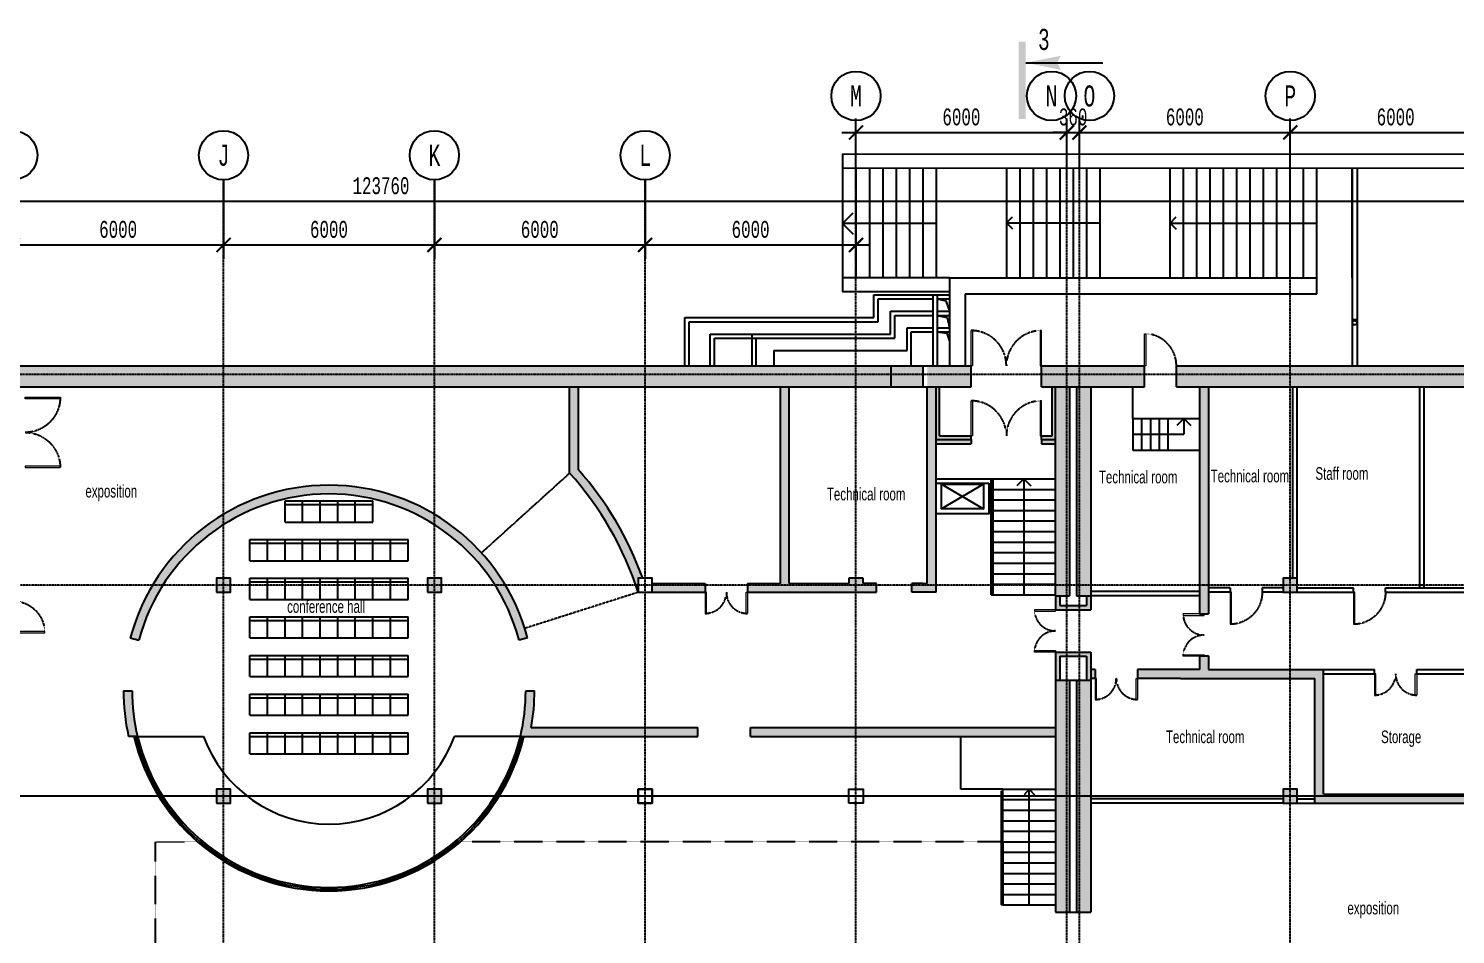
# Model space of a CAD drawing. Header units: millimetres. Extents: x 1991 to 138896, y 805 to 75693.
# Drawn here: x 63363 to 103976, y 21566 to 47351 of the extents above; entities that cross this region are included whole.
import ezdxf
from ezdxf.enums import TextEntityAlignment as Align

# ---------------------------------------------------------------- set-up
doc = ezdxf.new("R2010")
doc.units = ezdxf.units.MM
doc.linetypes.add('DASHDOT', pattern=[25.4, 12.7, -6.35, 0, -6.35])
doc.linetypes.add('HIDDEN2', pattern=[4.7625, 3.175, -1.5875])
for name, color, linetype in [('AXIS', 40, 'Continuous'), ('comunication', 250, 'Continuous'), ('Door', 14, 'Continuous'), ('eq', 7, 'Continuous'), ('gips', 3, 'Continuous'), ('txt', 164, 'Continuous'), ('wall', 5, 'Continuous')]:
    doc.layers.add(name, color=color, linetype=linetype)
doc.layers.add('hatch', color=4, linetype='Continuous', lineweight=9)
doc.styles.add('MONOTXT1', font='monotxt1', dxfattribs={"width": 0.65, "height": 300})
doc.styles.add('ST_1', font='arial.ttf', dxfattribs={"width": 0.65, "height": 600})
doc.styles.add('ST_2', font='monotxt.shx', dxfattribs={"width": 0.65, "height": 480})
doc.dimstyles.new('STY_DIM1', dxfattribs={"dimscale": 200, "dimtxt": 2.25, "dimasz": 2, "dimexe": 2, "dimexo": 2, "dimgap": 1, "dimtad": 1, "dimdec": 0, "dimzin": 0, "dimdsep": 46, "dimtxsty": 'ST_2', "dimblk1": 'ARCHTICK', "dimblk2": 'ARCHTICK', "dimsah": 1, "dimcen": 3, "dimclrd": 174, "dimclre": 174, "dimclrt": 174, "dimadec": 0, "dimazin": 0, "dimtfac": 1, "dimtdec": 0, "dimtix": 1, "dimtmove": 2, "dimatfit": 3, "dimldrblk": 'ARCHTICK', "dimfxl": 1, "dimtolj": 1, "dimtzin": 0, "dimarcsym": 0})

# ---------------------------------------------------------------- blocks, each defined once
blk = doc.blocks.new('psw1')
at = {"color": 7, "linetype": 'Continuous'}
blk.add_circle((-347, 1), 350, dxfattribs=at)
at = {"color": 7, "linetype": 'Continuous', "style": 'MONOTXT1', "width": 0.65}
blk.add_attdef('99', text='', height=300, dxfattribs=at).set_placement((-347, 1), align=Align.MIDDLE)
blk = doc.blocks.new('_ARCHTICK')
at = {"color": 0, "linetype": 'ByBlock', "const_width": 0.15}
blk.add_lwpolyline([(-0.5, -0.5), (0.5, 0.5)], dxfattribs=at)
blk = doc.blocks.new('*D57')
at = {"layer": 'AXIS', "color": 174, "lineweight": -2, "transparency": 16777216}
for p, q in [((62914, 43043), (62914, 40792)), ((68914, 43043), (68914, 40792)), ((62514, 41192), (69314, 41192))]:
    blk.add_line(p, q, dxfattribs=at)
at = {"layer": 'Defpoints', "color": 0, "transparency": 16777216}
for p in [(62914, 43043), (68914, 43043), (68914, 41192)]:
    blk.add_point(p, dxfattribs=at)
at = {"layer": 'AXIS', "color": 174, "lineweight": -2, "transparency": 16777216, "xscale": 400, "yscale": 400, "zscale": 400, "rotation": 180}
blk.add_blockref('_ARCHTICK', (62914, 41192), dxfattribs=at)
at = {"layer": 'AXIS', "color": 174, "lineweight": -2, "transparency": 16777216, "xscale": 400, "yscale": 400, "zscale": 400}
blk.add_blockref('_ARCHTICK', (68914, 41192), dxfattribs=at)
at = {"layer": 'AXIS', "color": 174, "transparency": 16777216, "insert": (65914, 41632), "char_height": 480, "attachment_point": 5, "style": 'ST_2'}
blk.add_mtext('\\A1;6000', dxfattribs=at)
blk = doc.blocks.new('*D58')
at = {"layer": 'AXIS', "color": 174, "lineweight": -2, "transparency": 16777216}
for p, q in [((68914, 43043), (68914, 40792)), ((74914, 43043), (74914, 40792)), ((68514, 41192), (75314, 41192))]:
    blk.add_line(p, q, dxfattribs=at)
at = {"layer": 'Defpoints', "color": 0, "transparency": 16777216}
for p in [(68914, 43043), (74914, 43043), (74914, 41192)]:
    blk.add_point(p, dxfattribs=at)
at = {"layer": 'AXIS', "color": 174, "lineweight": -2, "transparency": 16777216, "xscale": 400, "yscale": 400, "zscale": 400, "rotation": 180}
blk.add_blockref('_ARCHTICK', (68914, 41192), dxfattribs=at)
at = {"layer": 'AXIS', "color": 174, "lineweight": -2, "transparency": 16777216, "xscale": 400, "yscale": 400, "zscale": 400}
blk.add_blockref('_ARCHTICK', (74914, 41192), dxfattribs=at)
at = {"layer": 'AXIS', "color": 174, "transparency": 16777216, "insert": (71914, 41632), "char_height": 480, "attachment_point": 5, "style": 'ST_2'}
blk.add_mtext('\\A1;6000', dxfattribs=at)
blk = doc.blocks.new('*D59')
at = {"layer": 'AXIS', "color": 174, "lineweight": -2, "transparency": 16777216}
for p, q in [((74914, 43043), (74914, 40792)), ((80914, 43043), (80914, 40792)), ((74514, 41192), (81314, 41192))]:
    blk.add_line(p, q, dxfattribs=at)
at = {"layer": 'Defpoints', "color": 0, "transparency": 16777216}
for p in [(74914, 43043), (80914, 43043), (80914, 41192)]:
    blk.add_point(p, dxfattribs=at)
at = {"layer": 'AXIS', "color": 174, "lineweight": -2, "transparency": 16777216, "xscale": 400, "yscale": 400, "zscale": 400, "rotation": 180}
blk.add_blockref('_ARCHTICK', (74914, 41192), dxfattribs=at)
at = {"layer": 'AXIS', "color": 174, "lineweight": -2, "transparency": 16777216, "xscale": 400, "yscale": 400, "zscale": 400}
blk.add_blockref('_ARCHTICK', (80914, 41192), dxfattribs=at)
at = {"layer": 'AXIS', "color": 174, "transparency": 16777216, "insert": (77914, 41632), "char_height": 480, "attachment_point": 5, "style": 'ST_2'}
blk.add_mtext('\\A1;6000', dxfattribs=at)
blk = doc.blocks.new('*D60')
at = {"layer": 'AXIS', "color": 174, "lineweight": -2, "transparency": 16777216}
for p, q in [((80914, 43043), (80914, 40792)), ((86914, 43043), (86914, 40792)), ((80514, 41192), (87314, 41192))]:
    blk.add_line(p, q, dxfattribs=at)
at = {"layer": 'Defpoints', "color": 0, "transparency": 16777216}
for p in [(80914, 43043), (86914, 43043), (86914, 41192)]:
    blk.add_point(p, dxfattribs=at)
at = {"layer": 'AXIS', "color": 174, "lineweight": -2, "transparency": 16777216, "xscale": 400, "yscale": 400, "zscale": 400, "rotation": 180}
blk.add_blockref('_ARCHTICK', (80914, 41192), dxfattribs=at)
at = {"layer": 'AXIS', "color": 174, "lineweight": -2, "transparency": 16777216, "xscale": 400, "yscale": 400, "zscale": 400}
blk.add_blockref('_ARCHTICK', (86914, 41192), dxfattribs=at)
at = {"layer": 'AXIS', "color": 174, "transparency": 16777216, "insert": (83914, 41632), "char_height": 480, "attachment_point": 5, "style": 'ST_2'}
blk.add_mtext('\\A1;6000', dxfattribs=at)
blk = doc.blocks.new('*D61')
at = {"layer": 'AXIS', "color": 174, "lineweight": -2, "transparency": 16777216}
for p, q in [((86914, 43043), (86914, 44792)), ((92914, 43043), (92914, 44792)), ((86514, 44392), (93314, 44392))]:
    blk.add_line(p, q, dxfattribs=at)
at = {"layer": 'Defpoints', "color": 0, "transparency": 16777216}
for p in [(92914, 44392), (86914, 43043), (92914, 43043)]:
    blk.add_point(p, dxfattribs=at)
at = {"layer": 'AXIS', "color": 174, "lineweight": -2, "transparency": 16777216, "xscale": 400, "yscale": 400, "zscale": 400, "rotation": 180}
blk.add_blockref('_ARCHTICK', (86914, 44392), dxfattribs=at)
at = {"layer": 'AXIS', "color": 174, "lineweight": -2, "transparency": 16777216, "xscale": 400, "yscale": 400, "zscale": 400}
blk.add_blockref('_ARCHTICK', (92914, 44392), dxfattribs=at)
at = {"layer": 'AXIS', "color": 174, "transparency": 16777216, "insert": (89914, 44832), "char_height": 480, "attachment_point": 5, "style": 'ST_2'}
blk.add_mtext('\\A1;6000', dxfattribs=at)
blk = doc.blocks.new('*D62')
at = {"layer": 'AXIS', "color": 174, "lineweight": -2, "transparency": 16777216}
for p, q in [((92914, 43043), (92914, 44792)), ((93274, 43043), (93274, 44792)), ((92914, 44392), (92514, 44392)), ((92914, 44392), (93274, 44392)), ((93274, 44392), (93674, 44392))]:
    blk.add_line(p, q, dxfattribs=at)
at = {"layer": 'Defpoints', "color": 0, "transparency": 16777216}
for p in [(93274, 44392), (92914, 43043), (93274, 43043)]:
    blk.add_point(p, dxfattribs=at)
at = {"layer": 'AXIS', "color": 174, "lineweight": -2, "transparency": 16777216, "xscale": 400, "yscale": 400, "zscale": 400}
blk.add_blockref('_ARCHTICK', (92914, 44392), dxfattribs=at)
at = {"layer": 'AXIS', "color": 174, "lineweight": -2, "transparency": 16777216, "xscale": 400, "yscale": 400, "zscale": 400, "rotation": 180}
blk.add_blockref('_ARCHTICK', (93274, 44392), dxfattribs=at)
at = {"layer": 'AXIS', "color": 174, "transparency": 16777216, "insert": (93094, 44832), "char_height": 480, "attachment_point": 5, "style": 'ST_2'}
blk.add_mtext('\\A1;360', dxfattribs=at)
blk = doc.blocks.new('*D63')
at = {"layer": 'AXIS', "color": 174, "lineweight": -2, "transparency": 16777216}
for p, q in [((93274, 43043), (93274, 44792)), ((99274, 43043), (99274, 44792)), ((92874, 44392), (99674, 44392))]:
    blk.add_line(p, q, dxfattribs=at)
at = {"layer": 'Defpoints', "color": 0, "transparency": 16777216}
for p in [(99274, 44392), (93274, 43043), (99274, 43043)]:
    blk.add_point(p, dxfattribs=at)
at = {"layer": 'AXIS', "color": 174, "lineweight": -2, "transparency": 16777216, "xscale": 400, "yscale": 400, "zscale": 400, "rotation": 180}
blk.add_blockref('_ARCHTICK', (93274, 44392), dxfattribs=at)
at = {"layer": 'AXIS', "color": 174, "lineweight": -2, "transparency": 16777216, "xscale": 400, "yscale": 400, "zscale": 400}
blk.add_blockref('_ARCHTICK', (99274, 44392), dxfattribs=at)
at = {"layer": 'AXIS', "color": 174, "transparency": 16777216, "insert": (96274, 44832), "char_height": 480, "attachment_point": 5, "style": 'ST_2'}
blk.add_mtext('\\A1;6000', dxfattribs=at)
blk = doc.blocks.new('*D64')
at = {"layer": 'AXIS', "color": 174, "lineweight": -2, "transparency": 16777216}
for p, q in [((99274, 43043), (99274, 44792)), ((105274, 43043), (105274, 44792)), ((98874, 44392), (105674, 44392))]:
    blk.add_line(p, q, dxfattribs=at)
at = {"layer": 'Defpoints', "color": 0, "transparency": 16777216}
for p in [(105274, 44392), (99274, 43043), (105274, 43043)]:
    blk.add_point(p, dxfattribs=at)
at = {"layer": 'AXIS', "color": 174, "lineweight": -2, "transparency": 16777216, "xscale": 400, "yscale": 400, "zscale": 400, "rotation": 180}
blk.add_blockref('_ARCHTICK', (99274, 44392), dxfattribs=at)
at = {"layer": 'AXIS', "color": 174, "lineweight": -2, "transparency": 16777216, "xscale": 400, "yscale": 400, "zscale": 400}
blk.add_blockref('_ARCHTICK', (105274, 44392), dxfattribs=at)
at = {"layer": 'AXIS', "color": 174, "transparency": 16777216, "insert": (102274, 44832), "char_height": 480, "attachment_point": 5, "style": 'ST_2'}
blk.add_mtext('\\A1;6000', dxfattribs=at)
blk = doc.blocks.new('*D77')
at = {"layer": 'AXIS', "color": 174, "lineweight": -2, "transparency": 16777216}
for p, q in [((11514, 43043), (11514, 42035)), ((135274, 43043), (135274, 42035)), ((11114, 42435), (135674, 42435))]:
    blk.add_line(p, q, dxfattribs=at)
at = {"layer": 'Defpoints', "color": 0, "transparency": 16777216}
for p in [(11514, 43043), (135274, 43043), (135274, 42435)]:
    blk.add_point(p, dxfattribs=at)
at = {"layer": 'AXIS', "color": 174, "lineweight": -2, "transparency": 16777216, "xscale": 400, "yscale": 400, "zscale": 400, "rotation": 180}
blk.add_blockref('_ARCHTICK', (11514, 42435), dxfattribs=at)
at = {"layer": 'AXIS', "color": 174, "lineweight": -2, "transparency": 16777216, "xscale": 400, "yscale": 400, "zscale": 400}
blk.add_blockref('_ARCHTICK', (135274, 42435), dxfattribs=at)
at = {"layer": 'AXIS', "color": 174, "transparency": 16777216, "insert": (73394, 42875), "char_height": 480, "attachment_point": 5, "style": 'ST_2'}
blk.add_mtext('\\A1;123760', dxfattribs=at)
blk = doc.blocks.new('900door')
at = {"color": 0, "linetype": 'ByBlock', "lineweight": 5, "flags": 128}
blk.add_lwpolyline([(0, 0), (910, 0), (910, -40), (0, -40), (0, 0)], dxfattribs=at)
at = {"color": 30, "linetype": 'HIDDEN2', "lineweight": -3}
blk.add_arc((0, 0), 910, 270, 357.4778, dxfattribs=at)
blk = doc.blocks.new('double 600 door')
at = {"color": 0, "linetype": 'ByBlock', "lineweight": 5, "flags": 128}
for points in [[(0, 0), (0, 600), (40, 600), (40, 0), (0, 0)], [(1200, 0), (1200, 600), (1160, 600), (1160, 0), (1200, 0)]]:
    blk.add_lwpolyline(points, dxfattribs=at)
at = {"color": 30, "linetype": 'HIDDEN2', "lineweight": -3}
for centre, start, end in [((0, 0), 0, 90), ((1200, 0), 90, 180)]:
    blk.add_arc(centre, 600, start, end, dxfattribs=at)
blk = doc.blocks.new('double 1000 door')
at = {"color": 0, "linetype": 'ByBlock', "lineweight": 5, "flags": 128}
for points in [[(0, 0), (0, 1000), (40, 1000), (40, 0), (0, 0)], [(2000, 0), (2000, 1000), (1960, 1000), (1960, 0), (2000, 0)]]:
    blk.add_lwpolyline(points, dxfattribs=at)
at = {"color": 30, "linetype": 'HIDDEN2', "lineweight": -3}
for centre, start, end in [((0, 0), 0, 90), ((2000, 0), 90, 180)]:
    blk.add_arc(centre, 1000, start, end, dxfattribs=at)

msp = doc.modelspace()

# ---------------------------------------------------------------- hatches: boundary and pattern name
at = {"layer": 'hatch', "true_color": 0x83827c}
h = msp.add_hatch(color=8, dxfattribs=at)
h.dxf.hatch_style = 1
h.paths.add_polyline_path([(62013.9, 37754.6), (62013.9, 37154.6), (87913.9, 37154.6), (87913.9, 37754.6)])
h = msp.add_hatch(color=8, dxfattribs=at)
h.dxf.hatch_style = 1
h.paths.add_polyline_path([(88823.9, 37504.6), (88823.9, 37754.6), (87913.9, 37754.6), (87913.9, 37504.6)])
h.paths.add_polyline_path([(87913.9, 37154.6), (88823.9, 37154.6), (88823.9, 37504.6), (87913.9, 37504.6)])
h = msp.add_hatch(color=8, dxfattribs=at)
h.dxf.hatch_style = 1
h.paths.add_polyline_path([(90193.9, 37754.6), (88943.9, 37754.6), (88943.9, 37154.6), (90193.9, 37154.6)])
h = msp.add_hatch(color=8, dxfattribs=at)
h.dxf.hatch_style = 1
h.paths.add_polyline_path([(106473.9, 37154.6), (96033.9, 37154.6), (96033.9, 37754.6), (106473.9, 37754.6)])
h.paths.add_polyline_path([(95123.9, 37154.6), (92193.9, 37154.6), (92193.9, 37754.6), (95123.9, 37754.6)])
h.paths.add_polyline_path([(112573.9, 37154.6), (110073.9, 37154.6), (110073.9, 37754.6), (112573.9, 37754.6)])
h.paths.add_polyline_path([(108873.9, 37154.6), (107673.9, 37154.6), (107673.9, 37754.6), (108873.9, 37754.6)])
h = msp.add_hatch(color=8, dxfattribs=at)
h.dxf.hatch_style = 1
h.paths.add_polyline_path([(78763.9, 34698.4, -0.0180784), (79193.4, 34187.3, -0.0707366), (80488.9, 31933.1, -0.0180519), (80713.9, 31305.6), (80714.2, 31304.6, 0.0000265), (80713.9, 31305.6), (80713.9, 31704.6), (80842.8, 31704.6, 0.0954877), (79013.9, 34793.9), (79013.9, 37154.6), (78763.9, 37154.6)])
h = msp.add_hatch(color=8, dxfattribs=at)
h.dxf.hatch_style = 1
h.paths.add_polyline_path([(85013.9, 37154.6), (84763.9, 37154.6), (84763.9, 36354.6), (84763.9, 31554.6), (83823.9, 31554.6), (83823.9, 31304.6), (86713.9, 31304.6), (86713.9, 31554.6), (85013.9, 31554.6)])
h.paths.add_polyline_path([(88943.9, 31554.6), (88503.9, 31554.6), (88503.9, 31304.6), (89193.9, 31304.6), (89193.9, 37154.6), (88943.9, 37154.6)])
h = msp.add_hatch(color=8, dxfattribs=at)
h.dxf.hatch_style = 1
h.paths.add_polyline_path([(90193.9, 35754.6), (89293.9, 35754.6), (89293.9, 37154.6), (89193.9, 37154.6), (89193.9, 35654.6), (90193.9, 35654.6)])
h = msp.add_hatch(color=8, dxfattribs=at)
h.dxf.hatch_style = 1
h.paths.add_polyline_path([(92593.9, 37154.6), (92493.9, 37154.6), (92493.9, 35754.6), (92193.9, 35754.6), (92193.9, 35654.6), (92593.9, 35654.6)])
h = msp.add_hatch(color=8, dxfattribs=at)
h.dxf.hatch_style = 1
h.paths.add_polyline_path([(92993.9, 37154.6), (92593.9, 37154.6), (92593.9, 31204.6), (92993.9, 31204.6)])
h.paths.add_polyline_path([(93593.9, 37154.6), (93193.9, 37154.6), (93193.9, 31204.6), (93593.9, 31204.6)])
h = msp.add_hatch(color=8, dxfattribs=at)
h.dxf.hatch_style = 1
h.paths.add_polyline_path([(96943.9, 31429.6), (96943.9, 31304.6), (96943.9, 30694.6), (96693.9, 30694.6), (96693.9, 31204.6), (96693.9, 31324.6), (96693.9, 35354.6), (96693.9, 36254.6), (96693.9, 37154.6), (96943.9, 37154.6)])
h = msp.add_hatch(color=8, dxfattribs=at)
h.dxf.hatch_style = 1
h.paths.add_polyline_path([(90193.9, 35534.6), (90193.9, 35654.6), (89193.9, 35654.6), (89193.9, 35534.6)])
h.paths.add_polyline_path([(92193.9, 35534.6), (92593.9, 35534.6), (92593.9, 35654.6), (92193.9, 35654.6)])
h = msp.add_hatch(color=8, dxfattribs=at)
h.dxf.hatch_style = 1
h.paths.add_polyline_path([(66259.4, 30004.6), (66501.1, 29940.5, -0.7693093), (77326.7, 29940.5), (77568.3, 30004.6, 0.7693093)])
h = msp.add_hatch(color=8, dxfattribs=at)
h.dxf.hatch_style = 1
h.paths.add_polyline_path([(69113.9, 31704.6), (68713.9, 31704.6), (68713.9, 31304.6), (69113.9, 31304.6)])
h.paths.add_polyline_path([(69113.9, 25704.6), (68713.9, 25704.6), (68713.9, 25304.6), (69113.9, 25304.6)])
h.paths.add_polyline_path([(75113.9, 31704.6), (74713.9, 31704.6), (74713.9, 31304.6), (75113.9, 31304.6)])
h.paths.add_polyline_path([(75113.9, 25704.6), (74713.9, 25704.6), (74713.9, 25304.6), (75113.9, 25304.6)])
h = msp.add_hatch(color=8, dxfattribs=at)
h.dxf.hatch_style = 1
h.paths.add_polyline_path([(87493.9, 31504.6), (87113.9, 31504.6), (87113.9, 31304.6), (87493.9, 31304.6)])
h.paths.add_polyline_path([(87493.9, 31554.6), (87113.9, 31554.6), (87113.9, 31504.6), (87493.9, 31504.6)])
h.paths.add_polyline_path([(87113.9, 31504.6), (86913.9, 31504.6), (86913.9, 31304.6), (87113.9, 31304.6)])
h.paths.add_polyline_path([(87113.9, 31554.6), (87113.9, 31704.6), (86913.9, 31704.6), (86913.9, 31504.6), (87113.9, 31504.6)])
h.paths.add_polyline_path([(86913.9, 31704.6), (86713.9, 31704.6), (86713.9, 31504.6), (86913.9, 31504.6)])
h.paths.add_polyline_path([(86913.9, 31504.6), (86713.9, 31504.6), (86713.9, 31304.6), (86913.9, 31304.6)])
h = msp.add_hatch(color=8, dxfattribs=at)
h.dxf.hatch_style = 1
h.paths.add_polyline_path([(99473.9, 31704.6), (99073.9, 31704.6), (99073.9, 31304.6), (99473.9, 31304.6)])
h.paths.add_polyline_path([(99473.9, 25704.6), (99073.9, 25704.6), (99073.9, 25304.6), (99473.9, 25304.6)])
h = msp.add_hatch(color=8, dxfattribs=at)
h.dxf.hatch_style = 1
h.paths.add_polyline_path([(82623.9, 31504.6), (82623.9, 31554.6), (81113.9, 31554.6), (81113.9, 31504.6)])
h.paths.add_polyline_path([(81113.9, 31304.6), (82623.9, 31304.6), (82623.9, 31504.6), (81113.9, 31504.6)])
h = msp.add_hatch(color=8, dxfattribs=at)
h.dxf.hatch_style = 1
h.paths.add_polyline_path([(92593.9, 31204.6), (92713.9, 31204.6), (92713.9, 30924.6), (93473.9, 30924.6), (93473.9, 31204.6), (93593.9, 31204.6), (93593.9, 30804.6), (92593.9, 30804.6)])
h = msp.add_hatch(color=8, dxfattribs=at)
h.dxf.hatch_style = 1
h.paths.add_polyline_path([(94913.9, 29104.6), (96693.9, 29104.6), (96693.9, 29469.1), (96943.9, 29469.1), (96943.9, 29104.6), (100223.9, 29104.6), (100223.9, 28984.6), (100223.9, 26909.2), (100223.9, 25554.6), (105073.9, 25554.6), (105073.9, 25304.6), (99973.9, 25304.6), (99973.9, 25424.6), (99973.9, 28854.6), (96153.9, 28854.6), (94913.9, 28854.6)])
h.paths.add_polyline_path([(92593.9, 29604.6), (93593.9, 29604.6), (93593.9, 29104.6), (93593.9, 28854.6), (93593.9, 28804.6), (93473.9, 28804.6), (93473.9, 29484.6), (92713.9, 29484.6), (92713.9, 28804.6), (92593.9, 28804.6)])
h.paths.add_polyline_path([(93593.9, 28854.6), (93713.9, 28854.6), (93713.9, 29104.6), (93593.9, 29104.6)])
h = msp.add_hatch(color=8, dxfattribs=at)
h.dxf.hatch_style = 1
h.paths.add_polyline_path([(66313.9, 28504.6), (66063.9, 28504.6, 0.056082), (66210.1, 27204.6), (66466.9, 27204.6, -0.0586371)])
h = msp.add_hatch(color=8, dxfattribs=at)
h.dxf.hatch_style = 1
h.paths.add_polyline_path([(80913.9, 27204.6), (80913.9, 27454.6), (77668.9, 27454.6, 0.0451469), (77763.9, 28504.6), (77513.9, 28504.6, -0.0586371), (77360.9, 27204.6), (77412.3, 27204.6), (77463.6, 27204.6)])
h.paths.add_polyline_path([(86913.9, 27204.6), (89893.9, 27204.6), (92593.9, 27204.6), (92593.9, 27454.6), (86913.9, 27454.6)])
h.paths.add_polyline_path([(83913.9, 27454.6), (83913.9, 27204.6), (86913.9, 27204.6), (86913.9, 27454.6)])
h.paths.add_polyline_path([(82413.9, 27204.6), (82413.9, 27454.6), (80913.9, 27454.6), (80913.9, 27204.6)])
h = msp.add_hatch(color=8, dxfattribs=at)
h.dxf.hatch_style = 1
h.paths.add_polyline_path([(93593.9, 22204.6), (93193.9, 22204.6), (93193.9, 28804.6), (93593.9, 28804.6)])
h.paths.add_polyline_path([(93593.9, 13204.6), (93193.9, 13204.6), (93193.9, 19804.6), (93593.9, 19804.6)])
h.paths.add_polyline_path([(92993.9, 22204.6), (92593.9, 22204.6), (92593.9, 28804.6), (92993.9, 28804.6)])
h.paths.add_polyline_path([(92993.9, 13204.6), (92593.9, 13204.6), (92593.9, 19804.6), (92993.9, 19804.6)])

# ---------------------------------------------------------------- linework, layer by layer
at = {"layer": 'AXIS', "color": 4, "linetype": 'DASHDOT', "ltscale": 20}
msp.add_line((86913.9, 40254.6), (86913.9, 44733), dxfattribs=at)
at = {"layer": 'AXIS', "color": 40, "linetype": 'DASHDOT'}
for p, q in [((99273.9, 1080.4), (99273.9, 44733)), ((68913.9, 1504.6), (68913.9, 43043.5)), ((74913.9, 10204.6), (74913.9, 43043.5)), ((80913.9, 10204.6), (80913.9, 43043.5)), ((86913.9, 10204.6), (86913.9, 43043.5)), ((92913.9, 10204.6), (92913.9, 43043.5)), ((93273.9, 10204.6), (93273.9, 43043.5)), ((135698.1, 37504.6), (3391, 37504.6)), ((129698.1, 31504.6), (3391, 31504.6)), ((123698.1, 25504.6), (3391, 25504.6)), ((125564, 25504.6), (5256.9, 25504.6))]:
    msp.add_line(p, q, dxfattribs=at)
at = {"layer": 'comunication', "color": 18, "true_color": 0x000000}
for p, q in [((86534.1, 43782.5), (86533.9, 43382.5)), ((86534.1, 43782.5), (135925.5, 43757.1)), ((86533.9, 43382.7), (135925.3, 43357.1)), ((86533.9, 43382.5), (86533.9, 40254.6)), ((86913.9, 43382.3), (86913.9, 40254.6)), ((87293.9, 43382.2), (87293.9, 40254.6)), ((87673.9, 43382), (87673.9, 40254.6)), ((88053.9, 43381.8), (88053.9, 40254.6)), ((88433.9, 43381.6), (88433.9, 40254.6)), ((88813.9, 43381.4), (88813.9, 40254.6)), ((89193.9, 43381.4), (89193.9, 40254.6)), ((91193.9, 43381.4), (91193.9, 40254.6)), ((91573.9, 43381.4), (91573.9, 40254.6)), ((91953.9, 43381.4), (91953.9, 40254.6)), ((92333.9, 43381.4), (92333.9, 40254.6)), ((92713.9, 43381.4), (92713.9, 40254.6)), ((93093.9, 43381.4), (93093.9, 40254.6)), ((93473.9, 43381.4), (93473.9, 40254.6)), ((93853.9, 43381.4), (93853.9, 40254.6)), ((95853.9, 40254.6), (95853.9, 43377.9)), ((96233.9, 40254.6), (96233.9, 43377.9)), ((96613.9, 40254.6), (96613.9, 43377.9)), ((96993.9, 40254.6), (96993.9, 43377.9)), ((97373.9, 40254.6), (97373.9, 43377.9)), ((97753.9, 40254.6), (97753.9, 43377.9)), ((98133.9, 40254.6), (98133.9, 43377.9)), ((98513.9, 40254.6), (98513.9, 43377.9)), ((98893.9, 40254.6), (98893.9, 43377.9)), ((99273.9, 40254.6), (99273.9, 43377.9)), ((99653.9, 40254.6), (99653.9, 43377.9)), ((100033.9, 40254.6), (100033.9, 43377.9)), ((101033.9, 40254.6), (101033.9, 43377.9)), ((101033.9, 43369.8), (101033.9, 37757.7)), ((101173.9, 43369.8), (101173.9, 37757.7)), ((86533.9, 41803.5), (86835.3, 42104.9)), ((91193.9, 41818), (91366, 41990.2)), ((95853.9, 41816.3), (96026, 41988.4)), ((89193.9, 41802.9), (86533.9, 41803.5)), ((86533.9, 41803.5), (86835.3, 41502.1)), ((91193.9, 41818), (93853.9, 41818)), ((91193.9, 41818), (91366, 41645.8)), ((95853.9, 41816.3), (100033.9, 41816.3)), ((95853.9, 41816.3), (96026, 41644.1)), ((89575.4, 40254.6), (86533.9, 40254.6)), ((86533.9, 40254.6), (86533.9, 39854.6)), ((89575.4, 40254.6), (89575.4, 37754.6)), ((89575.4, 40254.6), (95656.4, 40254.6)), ((95656.4, 40254.6), (100033.9, 40254.6)), ((100033.9, 39804.6), (100033.9, 40254.6)), ((89575.4, 39854.6), (86533.9, 39854.6)), ((90025.4, 39804.6), (90025.4, 37754.6)), ((90025.4, 39804.6), (95656.2, 39804.6)), ((95656.2, 39804.6), (100033.9, 39804.6)), ((101033.9, 39069.8), (101173.9, 39069.7)), ((89193.9, 34414.6), (90693.9, 34414.6)), ((89343.9, 34384.6), (90543.9, 33684.6)), ((90543.9, 34384.6), (89343.9, 33684.6)), ((66466.9, 27204.6), (68343.2, 27204.6)), ((77360.9, 27204.6), (75484.6, 27204.6)), ((89893.9, 25704.6), (89893.9, 27204.6)), ((91093.9, 25704.6), (89893.9, 25704.6)), ((91043.9, 25654.6), (91043.9, 22404.6)), ((91093.9, 25704.6), (92593.9, 25704.6)), ((91093.9, 22404.6), (91093.9, 25704.6)), ((91843.9, 25704.6), (91696.6, 25542.6)), ((91843.9, 22404.6), (91843.9, 25704.6)), ((91843.9, 25704.6), (91991.2, 25542.6)), ((91093.9, 25404.6), (92593.9, 25404.6)), ((91093.9, 25104.6), (92593.9, 25104.6)), ((91093.9, 24804.6), (92593.9, 24804.6)), ((91093.9, 24504.6), (92593.9, 24504.6)), ((91093.9, 24204.6), (91093.9, 22404.6)), ((91093.9, 24204.6), (92593.9, 24204.6)), ((91093.9, 23904.6), (92593.9, 23904.6)), ((91093.9, 23604.6), (92593.9, 23604.6)), ((91093.9, 23304.6), (92593.9, 23304.6)), ((91093.9, 23004.6), (92593.9, 23004.6)), ((91093.9, 22404.6), (91043.9, 22404.6)), ((91093.9, 22704.6), (92593.9, 22704.6)), ((91093.9, 22404.6), (92593.9, 22404.6))]:
    msp.add_line(p, q, dxfattribs=at)
at = {"layer": 'comunication'}
for p, q in [((94793.9, 36254.6), (94793.9, 37154.6)), ((94793.9, 36254.6), (96693.9, 36254.6)), ((94793.9, 36254.6), (94793.9, 35354.6)), ((95043.9, 36254.6), (95043.9, 35354.6)), ((95293.9, 36254.6), (95293.9, 35354.6)), ((95543.9, 36254.6), (95543.9, 35354.6)), ((95793.9, 36254.6), (95793.9, 35354.6)), ((96243.9, 36254.6), (96045.1, 36055.9)), ((96243.9, 36254.6), (96243.9, 35804.6)), ((96243.9, 36254.6), (96442.6, 36055.9)), ((94793.9, 35804.6), (96243.9, 35804.6)), ((94793.9, 35354.6), (96693.9, 35354.6)), ((90763.9, 31234.6), (90763.9, 34534.6)), ((90813.9, 34534.6), (92593.9, 34534.6)), ((90813.9, 31234.6), (90813.9, 34534.6)), ((91692.2, 34534.6), (91493.5, 34335.9)), ((91692.2, 34534.6), (91692.2, 31234.6)), ((91692.2, 34534.6), (91890.9, 34335.9)), ((90813.9, 34234.6), (92593.9, 34234.6)), ((90813.9, 33934.6), (92593.9, 33934.6)), ((90813.9, 33634.6), (92593.9, 33634.6)), ((90813.9, 33334.6), (92593.9, 33334.6)), ((90813.9, 33034.6), (92593.9, 33034.6)), ((90813.9, 32734.6), (92593.9, 32734.6)), ((90813.9, 32434.6), (92593.9, 32434.6)), ((90813.9, 32134.6), (92593.9, 32134.6)), ((90813.9, 31834.6), (92593.9, 31834.6)), ((90813.9, 31534.6), (92593.9, 31534.6)), ((90763.9, 31234.6), (90813.9, 31234.6)), ((90813.9, 31234.6), (92593.9, 31234.6))]:
    msp.add_line(p, q, dxfattribs=at)
at = {"layer": 'comunication', "color": 18, "linetype": 'HIDDEN2', "true_color": 0x000000}
for p, q in [((76253.1, 32428.1), (78763.9, 34698.4)), ((80714.2, 31304.6), (77488.5, 30278.3)), ((66963.9, 24204.6), (66963.9, 14504.6)), ((91043.9, 24204.6), (75655.5, 24204.6))]:
    msp.add_line(p, q, dxfattribs=at)
at = {"layer": 'comunication', "color": 18, "linetype": 'HIDDEN2', "lineweight": 0, "true_color": 0x000000}
msp.add_line((66963.9, 24204.6), (68172.2, 24204.6), dxfattribs=at)
at = {"layer": 'comunication', "color": 18, "true_color": 0x000000}
msp.add_lwpolyline([(90693.9, 34414.6), (90693.9, 33534.6), (89193.9, 33534.6), (89193.9, 34534.6), (90813.9, 34534.6)], dxfattribs=at)
msp.add_lwpolyline([(89343.9, 34384.6), (90543.9, 34384.6), (90543.9, 33684.6), (89343.9, 33684.6)], close=True, dxfattribs=at)
msp.add_circle((101106.5, 38978.2), 62.9, dxfattribs=at)
msp.add_arc((71913.9, 28504.6), 3800, 200.00519, 339.99481, dxfattribs=at)
at = {"layer": 'eq'}
for p, q in [((70663.9, 33904.6), (73163.9, 33904.6)), ((70663.9, 33304.6), (70663.9, 33904.6)), ((70663.9, 33804.6), (73163.9, 33804.6)), ((71163.9, 33304.6), (71163.9, 33904.6)), ((71663.9, 33304.6), (71663.9, 33904.6)), ((72163.9, 33304.6), (72163.9, 33904.6)), ((72663.9, 33304.6), (72663.9, 33904.6)), ((73163.9, 33304.6), (73163.9, 33904.6)), ((70663.9, 33304.6), (73163.9, 33304.6)), ((69663.9, 32804.6), (74163.9, 32804.6)), ((69663.9, 32204.6), (69663.9, 32804.6)), ((69663.9, 32704.6), (74163.9, 32704.6)), ((70163.9, 32204.6), (70163.9, 32804.6)), ((70663.9, 32204.6), (70663.9, 32804.6)), ((71163.9, 32204.6), (71163.9, 32804.6)), ((71663.9, 32204.6), (71663.9, 32804.6)), ((72163.9, 32204.6), (72163.9, 32804.6)), ((72663.9, 32204.6), (72663.9, 32804.6)), ((73163.9, 32204.6), (73163.9, 32804.6)), ((73663.9, 32204.6), (73663.9, 32804.6)), ((74163.9, 32204.6), (74163.9, 32804.6)), ((69663.9, 32204.6), (74163.9, 32204.6)), ((69663.9, 31704.6), (74163.9, 31704.6)), ((69663.9, 31104.6), (69663.9, 31704.6)), ((70163.9, 31104.6), (70163.9, 31704.6)), ((70663.9, 31104.6), (70663.9, 31704.6)), ((71163.9, 31104.6), (71163.9, 31704.6)), ((71663.9, 31104.6), (71663.9, 31704.6)), ((72163.9, 31104.6), (72163.9, 31704.6)), ((72663.9, 31104.6), (72663.9, 31704.6)), ((73163.9, 31104.6), (73163.9, 31704.6)), ((73663.9, 31104.6), (73663.9, 31704.6)), ((74163.9, 31104.6), (74163.9, 31704.6)), ((69663.9, 31604.6), (74163.9, 31604.6)), ((69663.9, 31104.6), (74163.9, 31104.6)), ((69663.9, 30604.6), (74163.9, 30604.6)), ((69663.9, 30004.6), (69663.9, 30604.6)), ((69663.9, 30504.6), (74163.9, 30504.6)), ((70163.9, 30004.6), (70163.9, 30604.6)), ((70663.9, 30004.6), (70663.9, 30604.6)), ((71163.9, 30004.6), (71163.9, 30604.6)), ((71663.9, 30004.6), (71663.9, 30604.6)), ((72163.9, 30004.6), (72163.9, 30604.6)), ((72663.9, 30004.6), (72663.9, 30604.6)), ((73163.9, 30004.6), (73163.9, 30604.6)), ((73663.9, 30004.6), (73663.9, 30604.6)), ((74163.9, 30004.6), (74163.9, 30604.6)), ((69663.9, 30004.6), (74163.9, 30004.6)), ((69663.9, 29504.6), (74163.9, 29504.6)), ((69663.9, 28904.6), (69663.9, 29504.6)), ((69663.9, 29404.6), (74163.9, 29404.6)), ((70163.9, 28904.6), (70163.9, 29504.6)), ((70663.9, 28904.6), (70663.9, 29504.6)), ((71163.9, 28904.6), (71163.9, 29504.6)), ((71663.9, 28904.6), (71663.9, 29504.6)), ((72163.9, 28904.6), (72163.9, 29504.6)), ((72663.9, 28904.6), (72663.9, 29504.6)), ((73163.9, 28904.6), (73163.9, 29504.6)), ((73663.9, 28904.6), (73663.9, 29504.6)), ((74163.9, 28904.6), (74163.9, 29504.6)), ((69663.9, 28904.6), (74163.9, 28904.6)), ((69663.9, 28404.6), (74163.9, 28404.6)), ((69663.9, 27804.6), (69663.9, 28404.6)), ((69663.9, 28304.6), (74163.9, 28304.6)), ((70163.9, 27804.6), (70163.9, 28404.6)), ((70663.9, 27804.6), (70663.9, 28404.6)), ((71163.9, 27804.6), (71163.9, 28404.6)), ((71663.9, 27804.6), (71663.9, 28404.6)), ((72163.9, 27804.6), (72163.9, 28404.6)), ((72663.9, 27804.6), (72663.9, 28404.6)), ((73163.9, 27804.6), (73163.9, 28404.6)), ((73663.9, 27804.6), (73663.9, 28404.6)), ((74163.9, 27804.6), (74163.9, 28404.6)), ((69663.9, 27804.6), (74163.9, 27804.6)), ((69663.9, 27304.6), (74163.9, 27304.6)), ((69663.9, 26704.6), (69663.9, 27304.6)), ((70163.9, 26704.6), (70163.9, 27304.6)), ((70663.9, 26704.6), (70663.9, 27304.6)), ((71163.9, 26704.6), (71163.9, 27304.6)), ((71663.9, 26704.6), (71663.9, 27304.6)), ((72163.9, 26704.6), (72163.9, 27304.6)), ((72663.9, 26704.6), (72663.9, 27304.6)), ((73163.9, 26704.6), (73163.9, 27304.6)), ((73663.9, 26704.6), (73663.9, 27304.6)), ((74163.9, 26704.6), (74163.9, 27304.6)), ((69663.9, 27204.6), (74163.9, 27204.6)), ((69663.9, 26704.6), (74163.9, 26704.6))]:
    msp.add_line(p, q, dxfattribs=at)
at = {"layer": 'gips'}
for p, q in [((99348.9, 31704.6), (99348.9, 37154.6)), ((99473.9, 31704.6), (99473.9, 37154.6)), ((102948.9, 37154.6), (102948.9, 31429.6)), ((103073.9, 37154.6), (103073.9, 31429.6)), ((96693.9, 31329.6), (93593.9, 31329.6)), ((97563.9, 31429.6), (96943.9, 31429.6)), ((97563.9, 31304.6), (96943.9, 31304.6)), ((97563.9, 31429.6), (97563.9, 31304.6)), ((97563.9, 31404.6), (97563.9, 31304.6)), ((99073.9, 31429.6), (98473.9, 31429.6)), ((98473.9, 31429.6), (98473.9, 31304.6)), ((99073.9, 31304.6), (98473.9, 31304.6)), ((99473.9, 31429.6), (101073.9, 31429.6)), ((99473.9, 31304.6), (101073.9, 31304.6)), ((101073.9, 31304.6), (101073.9, 31429.6)), ((101983.9, 31429.6), (105073.9, 31429.6)), ((101983.9, 31304.6), (101983.9, 31429.6)), ((101983.9, 31304.6), (105073.9, 31304.6)), ((96693.9, 31204.6), (93593.9, 31204.6)), ((100223.9, 29104.6), (101673.9, 29104.6)), ((100223.9, 28979.6), (101673.9, 28979.6)), ((101673.9, 28984.6), (101673.9, 29104.6)), ((101673.9, 28979.6), (101673.9, 29104.6)), ((102873.9, 28979.6), (102873.9, 29104.6)), ((102873.9, 29104.6), (104453.9, 29104.6)), ((102873.9, 28979.6), (104323.9, 28979.6)), ((99073.9, 25429.6), (93593.9, 25429.6)), ((99073.9, 25304.6), (93593.9, 25304.6)), ((99473.9, 25429.6), (99973.9, 25429.6)), ((99473.9, 25304.6), (99973.9, 25304.6))]:
    msp.add_line(p, q, dxfattribs=at)
at = {"layer": 'txt'}
msp.add_line((91743.7, 46377.2), (93943.7, 46377.2), dxfattribs=at)
for points in [[(91743.7, 44777.2), (91543.7, 44777.2), (91743.7, 46977.2), (91543.7, 46977.2)], [(91743.7, 46377.2), (92743.7, 46577.2), (92743.7, 46177.2), (92643.7, 46377.2)]]:
    msp.add_solid(points, dxfattribs=at)
at = {"layer": 'wall', "linetype": 'Continuous'}
for p, q in [((87425.9, 39774.6), (89575.4, 39774.6)), ((87425.9, 39124.6), (87425.9, 39774.6)), ((87545.9, 39654.6), (89105.4, 39654.6)), ((87545.9, 39004.6), (87545.9, 39654.6)), ((89105.4, 39774.6), (89105.4, 37754.6)), ((89225.4, 39774.6), (89225.4, 37754.6)), ((89225.4, 39654.6), (89472.1, 39597.9)), ((89225.4, 39654.6), (89575.4, 39654.6)), ((82045.9, 39124.6), (87425.9, 39124.6)), ((82045.9, 37754.6), (82045.9, 39124.6)), ((82165.9, 39004.6), (87545.9, 39004.6)), ((82165.9, 37754.6), (82165.9, 39004.6)), ((87895.9, 39304.6), (89105.4, 39304.6)), ((87895.9, 38654.6), (87895.9, 39304.6)), ((88015.9, 39184.6), (89105.4, 39184.6)), ((88015.9, 38534.6), (88015.9, 39184.6)), ((89225.4, 39304.6), (89575.4, 39304.6)), ((89225.4, 39184.6), (89508.6, 39126.4)), ((89225.4, 39184.6), (89575.4, 39184.6)), ((82765.9, 38654.6), (87895.9, 38654.6)), ((82765.9, 37754.6), (82765.9, 38654.6)), ((83955.9, 37754.6), (83955.9, 38654.6)), ((88365.9, 38184.6), (88365.9, 38834.6)), ((88365.9, 38834.6), (89105.4, 38834.6)), ((88485.9, 37754.6), (88485.9, 38714.6)), ((88485.9, 38714.6), (89105.4, 38714.6)), ((89225.4, 38834.6), (89575.4, 38834.6)), ((89225.4, 38714.6), (89575.4, 38714.6)), ((89225.4, 38714.6), (89504.3, 38676.2)), ((82885.9, 38534.6), (88015.9, 38534.6)), ((82885.9, 37754.6), (82885.9, 38534.6)), ((84075.9, 37754.6), (84075.9, 38534.6)), ((84575.9, 38184.6), (88365.9, 38184.6)), ((84575.9, 38184.6), (84575.9, 37754.6))]:
    msp.add_line(p, q, dxfattribs=at)
at = {"layer": 'wall'}
for p, q in [((89472.1, 39597.9), (89575.4, 39304.6)), ((89575.4, 39654.6), (89575.4, 39304.6)), ((89508.6, 39126.4), (89575.4, 38834.6)), ((89575.4, 39184.6), (89575.4, 38834.6)), ((89504.3, 38676.2), (89575.4, 38454.6)), ((89575.4, 38714.6), (89575.4, 38454.6)), ((10839.6, 37754.6), (87913.9, 37754.6)), ((87913.9, 37154.6), (87913.9, 37754.6)), ((87913.9, 37754.6), (88823.9, 37754.6)), ((88823.9, 37154.6), (88823.9, 37754.6)), ((88823.9, 37754.6), (90193.9, 37754.6)), ((90193.9, 37154.6), (90193.9, 37754.6)), ((92193.9, 37754.6), (95123.9, 37754.6)), ((92193.9, 37154.6), (92193.9, 37754.6)), ((95123.9, 37154.6), (95123.9, 37754.6)), ((96033.9, 37154.6), (96033.9, 37754.6)), ((96033.9, 37754.6), (106473.9, 37754.6)), ((43913.9, 37154.6), (87913.9, 37154.6)), ((78763.9, 34698.4), (78763.9, 37154.6)), ((79013.9, 34793.9), (79013.9, 37154.6)), ((84763.9, 31554.6), (84763.9, 37154.6)), ((85013.9, 31554.6), (85013.9, 37154.6)), ((87913.9, 37154.6), (88823.9, 37154.6)), ((88823.9, 37154.6), (90193.9, 37154.6)), ((88943.9, 31554.6), (88943.9, 37154.6)), ((89193.9, 31304.6), (89193.9, 37154.6)), ((89293.9, 35754.6), (89293.9, 37154.6)), ((92193.9, 37154.6), (95123.9, 37154.6)), ((92493.9, 35754.6), (92493.9, 37154.6)), ((92593.9, 31204.6), (92593.9, 37154.6)), ((92993.9, 37154.6), (92993.9, 31204.6)), ((93193.9, 37154.6), (93193.9, 31204.6)), ((93593.9, 37154.6), (93593.9, 31204.6)), ((96033.9, 37154.6), (106473.9, 37154.6)), ((96693.9, 37154.6), (96693.9, 30694.6)), ((96943.9, 37154.6), (96943.9, 30694.6)), ((89293.9, 35754.6), (90193.9, 35754.6)), ((90193.9, 35654.6), (90193.9, 35754.6)), ((92193.9, 35754.6), (92493.9, 35754.6)), ((92193.9, 35654.6), (92193.9, 35754.6)), ((89193.9, 35654.6), (90193.9, 35654.6)), ((89193.9, 35534.6), (90193.9, 35534.6)), ((90193.9, 35654.6), (90193.9, 35534.6)), ((92193.9, 35654.6), (92593.9, 35654.6)), ((92193.9, 35654.6), (92193.9, 35534.6)), ((92193.9, 35534.6), (92593.9, 35534.6)), ((87113.9, 31704.6), (86713.9, 31704.6)), ((86713.9, 31704.6), (86713.9, 31554.6)), ((87113.9, 31554.6), (87113.9, 31704.6)), ((81113.9, 31554.6), (82623.9, 31554.6)), ((81113.9, 31304.6), (82623.9, 31304.6)), ((82623.9, 31554.6), (82623.9, 31304.6)), ((83823.9, 31554.6), (84763.9, 31554.6)), ((83823.9, 31554.6), (83823.9, 31304.6)), ((83823.9, 31304.6), (87493.9, 31304.6)), ((85013.9, 31554.6), (86713.9, 31554.6)), ((87493.9, 31554.6), (87113.9, 31554.6)), ((87493.9, 31304.6), (87493.9, 31554.6)), ((88813.9, 31554.6), (88503.9, 31554.6)), ((88503.9, 31304.6), (88503.9, 31554.6)), ((89193.9, 31304.6), (88503.9, 31304.6)), ((88813.9, 31554.6), (88943.9, 31554.6)), ((92593.9, 31204.6), (92993.9, 31204.6)), ((92593.9, 31204.6), (92593.9, 30804.6)), ((92713.9, 31204.6), (92713.9, 30924.6)), ((92713.9, 30924.6), (93473.9, 30924.6)), ((93193.9, 31204.6), (93593.9, 31204.6)), ((93473.9, 31204.6), (93473.9, 30924.6)), ((93593.9, 31204.6), (93593.9, 30804.6)), ((92593.9, 30804.6), (93593.9, 30804.6)), ((96693.9, 30694.6), (96943.9, 30694.6)), ((66259.4, 30004.6), (66501.1, 29940.5)), ((77568.3, 30004.6), (77326.7, 29940.5)), ((92593.9, 29604.6), (93593.9, 29604.6)), ((92593.9, 29604.6), (92593.9, 28804.6)), ((92713.9, 29484.6), (93473.9, 29484.6)), ((92713.9, 29484.6), (92713.9, 28804.6)), ((93473.9, 29484.6), (93473.9, 28804.6)), ((93593.9, 29604.6), (93593.9, 28804.6)), ((96693.9, 29494.6), (96943.9, 29494.6)), ((96693.9, 29494.6), (96693.9, 29104.6)), ((96943.9, 29494.6), (96943.9, 29104.6)), ((93723.9, 29104.6), (93593.9, 29104.6)), ((93723.9, 28854.6), (93593.9, 28854.6)), ((93723.9, 29104.6), (93723.9, 28854.6)), ((94923.9, 29104.6), (94923.9, 28854.6)), ((96693.9, 29104.6), (94923.9, 29104.6)), ((96153.9, 28854.6), (94923.9, 28854.6)), ((96153.9, 28854.6), (99973.9, 28854.6)), ((96943.9, 29104.6), (100223.9, 29104.6)), ((99973.9, 25304.6), (99973.9, 28854.6)), ((100223.9, 25554.6), (100223.9, 29104.6)), ((66063.9, 28504.6), (66313.9, 28504.6)), ((77513.9, 28504.6), (77763.9, 28504.6)), ((92593.9, 28804.6), (93593.9, 28804.6)), ((92593.9, 28804.6), (92593.9, 22204.6)), ((92993.9, 28804.6), (92993.9, 22204.6)), ((93193.9, 28804.6), (93193.9, 22204.6)), ((93593.9, 28804.6), (93593.9, 22204.6)), ((77668.9, 27454.6), (82413.9, 27454.6)), ((82413.9, 27204.6), (82413.9, 27454.6)), ((83913.9, 27204.6), (83913.9, 27454.6)), ((83913.9, 27454.6), (92593.9, 27454.6)), ((66466.9, 27204.6), (66209.5, 27204.6)), ((77360.9, 27204.6), (82413.9, 27204.6)), ((83913.9, 27204.6), (92593.9, 27204.6)), ((99973.9, 25304.6), (105073.9, 25304.6)), ((100223.9, 25554.6), (105073.9, 25554.6)), ((92593.9, 22204.6), (93593.9, 22204.6)), ((92593.9, 22204.6), (93593.9, 22204.6))]:
    msp.add_line(p, q, dxfattribs=at)
for points in [[(68713.9, 31304.6), (69113.9, 31304.6), (69113.9, 31704.6), (68713.9, 31704.6)], [(74713.9, 31304.6), (75113.9, 31304.6), (75113.9, 31704.6), (74713.9, 31704.6)], [(80713.9, 31304.6), (81113.9, 31304.6), (81113.9, 31704.6), (80713.9, 31704.6)], [(99073.9, 31304.6), (99473.9, 31304.6), (99473.9, 31704.6), (99073.9, 31704.6)], [(68713.9, 25304.6), (69113.9, 25304.6), (69113.9, 25704.6), (68713.9, 25704.6)], [(74713.9, 25304.6), (75113.9, 25304.6), (75113.9, 25704.6), (74713.9, 25704.6)], [(80713.9, 25304.6), (81113.9, 25304.6), (81113.9, 25704.6), (80713.9, 25704.6)], [(81113.9, 25304.6), (80713.9, 25304.6), (80713.9, 25704.6), (81113.9, 25704.6)], [(86713.9, 25304.6), (86713.9, 25704.6), (87113.9, 25704.6), (87113.9, 25304.6)], [(99073.9, 25304.6), (99473.9, 25304.6), (99473.9, 25704.6), (99073.9, 25704.6)]]:
    msp.add_lwpolyline(points, close=True, dxfattribs=at)
at = {"layer": 'wall', "flags": 128}
for points in [[(81113.9, 25304.6), (80713.9, 25304.6), (80713.9, 25704.6), (81113.9, 25704.6)], [(80713.9, 25304.6), (80713.9, 25704.6), (81113.9, 25704.6), (81113.9, 25304.6)]]:
    msp.add_lwpolyline(points, close=True, dxfattribs=at)
at = {"layer": 'wall'}
for radius, start, end in [(9235, 17.64957, 42.11986), (9485, 19.71701, 41.53504), (5850, 14.85717, 165.14283), (5600, 14.85717, 165.14283), (5850, 180, 192.83959), (5600, 180, 193.42326), (5600, 346.57674, 0), (5850, 349.66011, 0), (5700, 193.18348, 346.81652), (5650, 193.30228, 346.69772), (5600, 193.42326, 346.57674)]:
    msp.add_arc((71913.9, 28504.6), radius, start, end, dxfattribs=at)

# ---------------------------------------------------------------- block references
at = {"layer": 'AXIS', "color": 4, "linetype": 'Continuous', "xscale": 2, "yscale": 2, "zscale": 2}
for p, values in [((87608, 45430.5), {'99': 'M'}), ((93172.1, 45430.5), {'99': 'N'}), ((94251.9, 45430.5), {'99': 'O'}), ((99968, 45430.5), {'99': 'P'}), ((63608, 43741), {'99': 'I'}), ((69608, 43741), {'99': 'J'}), ((75608, 43741), {'99': 'K'}), ((81608, 43741), {'99': 'L'})]:
    msp.add_blockref('psw1', p, dxfattribs=at).add_auto_attribs(values)
at = {"layer": 'Door', "color": 18, "lineweight": -3, "true_color": 0x000000}
for p in [(90193.9, 37754.6), (90193.9, 35754.6)]:
    msp.add_blockref('double 1000 door', p, dxfattribs=at)
for name, p, rotation in [('900door', (95123.9, 37754.6), 90.00000000016868), ('double 600 door', (83823.9, 31304.6), 180), ('double 600 door', (92593.9, 29604.6), 90), ('double 600 door', (96823.9, 29487.3), 90), ('double 600 door', (94923.9, 28854.6), 180), ('double 600 door', (102873.9, 28979.6), 180)]:
    msp.add_blockref(name, p, dxfattribs=dict(at, rotation=rotation))
at = {"layer": 'Door', "color": 18, "lineweight": -3, "true_color": 0x000000, "xscale": -1}
for name, p, rotation in [('double 1000 door', (63263.9, 34854.6), 270), ('900door', (97563.9, 31304.6), 90), ('900door', (101073.9, 31304.6), 90), ('900door', (62913.9, 30149.6), 180)]:
    msp.add_blockref(name, p, dxfattribs=dict(at, rotation=rotation))

# ---------------------------------------------------------------- texts
at = {"layer": 'txt', "style": 'ST_1', "width": 0.65}
msp.add_text('3', height=600, dxfattribs=at).set_placement((92262.1, 47042.5), align=Align.MIDDLE_CENTER)
for s, p in [('Technical room', (93828.5, 34406.2)), ('Technical room', (97009.6, 34434.6)), ('Staff room', (99990.4, 34507.3)), ('exposition', (64982.5, 34003.2)), ('Technical room', (86086.5, 33921.4)), ('conference hall', (70723.8, 30719.1)), ('Technical room', (95736.5, 27011.6)), ('Storage', (101859.6, 27011.6)), ('exposition', (100901.8, 22137.2))]:
    msp.add_text(s, height=360, dxfattribs=at).set_placement(p)

# ---------------------------------------------------------------- dimensions: what is measured, and where the dimension line sits
at = {"layer": 'AXIS'}
for base, p1, p2, picture, middle in [((92913.9, 44391.9), (86913.9, 43043.5), (92913.9, 43043.5), '*D61', (89913.9, 44831.9)), ((93273.9, 44391.9), (92913.9, 43043.5), (93273.9, 43043.5), '*D62', (93093.9, 44831.9)), ((99273.9, 44391.9), (93273.9, 43043.5), (99273.9, 43043.5), '*D63', (96273.9, 44831.9)), ((105273.9, 44391.9), (99273.9, 43043.5), (105273.9, 43043.5), '*D64', (102273.9, 44831.9)), ((135273.9, 42435.5), (11513.9, 43043.5), (135273.9, 43043.5), '*D77', (73393.9, 42875.5)), ((68913.9, 41191.7), (62913.9, 43043.5), (68913.9, 43043.5), '*D57', (65913.9, 41631.7)), ((74913.9, 41191.7), (68913.9, 43043.5), (74913.9, 43043.5), '*D58', (71913.9, 41631.7)), ((80913.9, 41191.7), (74913.9, 43043.5), (80913.9, 43043.5), '*D59', (77913.9, 41631.7)), ((86913.9, 41191.7), (80913.9, 43043.5), (86913.9, 43043.5), '*D60', (83913.9, 41631.7))]:
    dim = msp.add_linear_dim(base=base, p1=p1, p2=p2, dimstyle='STY_DIM1', override={"dimscale": 200, "dimtxt": 450, "dimexo": 0, "dimdle": 2, "dimadec": 2}, dxfattribs=at)
    dim.commit()
    dim.dimension.update_dxf_attribs({"geometry": picture, "text_midpoint": middle})

doc.saveas('drawing.dxf')
